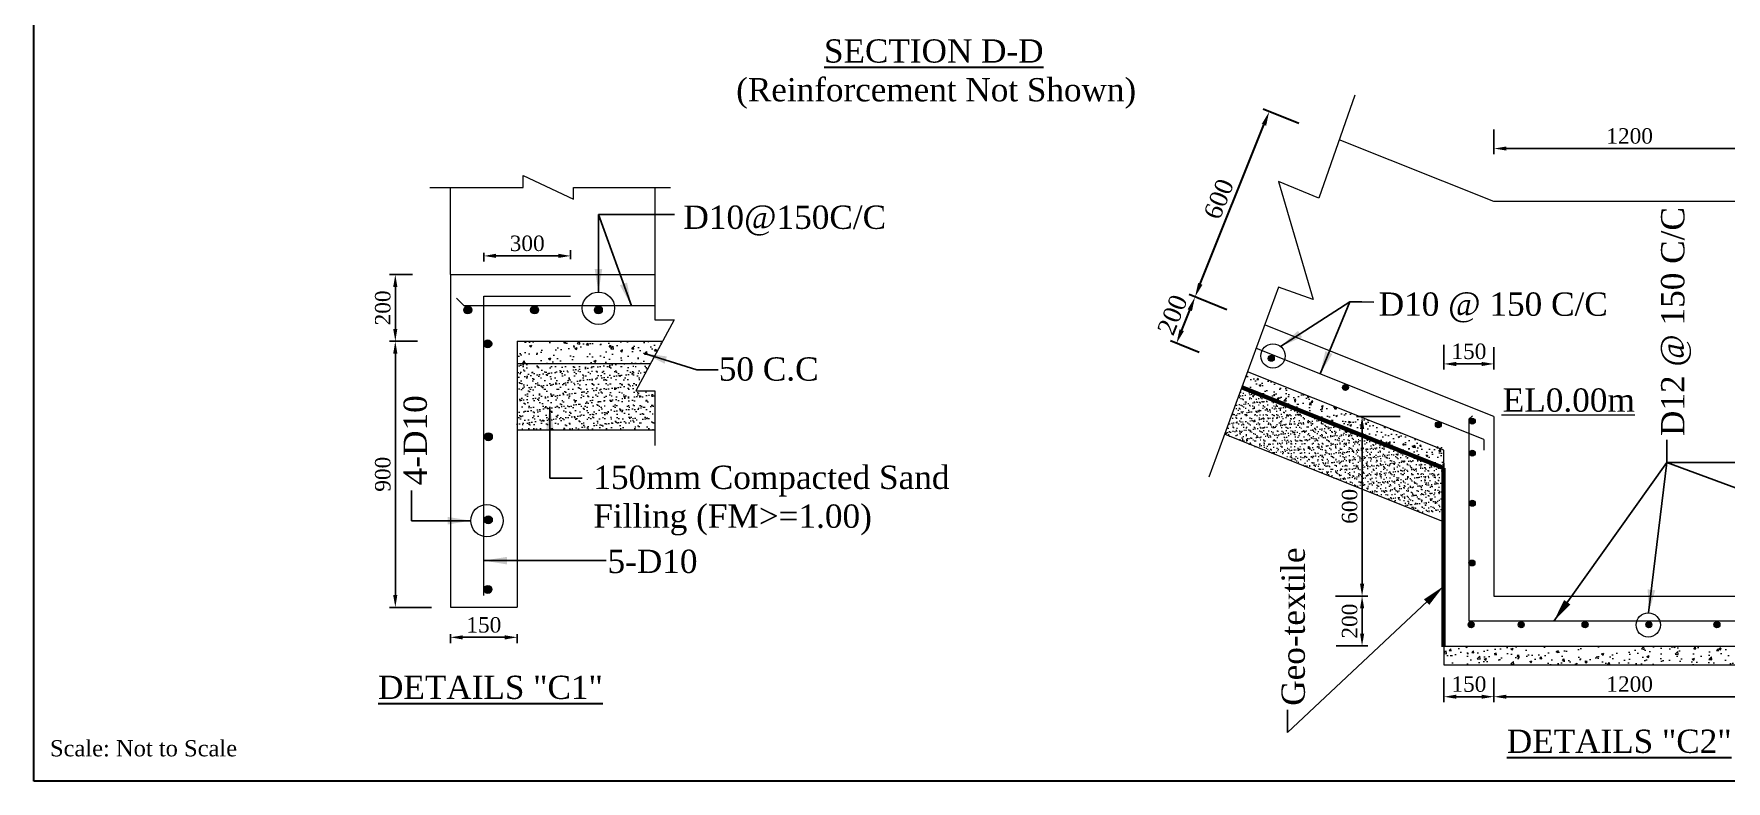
# Model space of a CAD drawing. Header units: metres. Extents: x -1354 to 3686, y -9962 to -7697.
# Drawn here: x 3285.5 to 3395.2, y -7857.5 to -7809 of the extents above; entities that cross this region are included whole.
import ezdxf

# ---------------------------------------------------------------- set-up
doc = ezdxf.new("R2010")
doc.units = ezdxf.units.M
doc.layers.add('Blocks', color=11, linetype='Continuous', lineweight=9)
doc.layers.add('LINE', color=7, linetype='Continuous')
doc.styles.get("Standard").update_dxf_attribs({"font": 'times.ttf'})
doc.dimstyles.get("Standard").update_dxf_attribs({"dimtxt": 0.5, "dimasz": 0.4075, "dimexe": 0.364, "dimexo": 0.219, "dimgap": 0.09, "dimtad": 0, "dimdec": 0, "dimlfac": 1000, "dimzin": 0, "dimdsep": 46, "dimtxsty": 'Standard', "dimcen": 0.09, "dimadec": 0, "dimazin": 0, "dimtfac": 1, "dimtdec": 0, "dimtofl": 0, "dimtmove": 0, "dimatfit": 3, "dimfxl": 1, "dimtolj": 1, "dimtzin": 0, "dimarcsym": 0})
pattern_1 = [(50, (3499.832, -8374.4104), (1.4665866, -0.1283096), [0.1533525, -1.6868775]), (355, (3499.832, -8374.4104), (-0.2837047, 1.538006), [0.122682, -1.349502]), (100.451, (3499.9542, -8374.421), (1.182887, 1.4096893), [0.1303295, -1.4336245]), (46.1842, (3499.832, -8374.0014), (2.182186, -0.338441), [0.230029, -2.530316]), (96.6356, (3500.0138, -8374.0296), (1.911104, 1.991776), [0.195494, -2.150437]), (351.184, (3499.832, -8374.0014), (1.911107, 1.991772), [0.184023, -2.024253]), (21, (3500.0365, -8374.1037), (1.2204998, -0.8232374), [0.1533525, -1.6868775]), (326, (3500.0365, -8374.1037), (0.4975063, 1.482713), [0.122682, -1.349502]), (71.4514, (3500.1382, -8374.1723), (1.7180028, 0.659479), [0.1303295, -1.4336245]), (37.5, (3499.832, -8374.41036), (0.02486326, 0.68066806), [0, -1.3331444, 0, -1.369949, 0, -1.3546137]), (7.5, (3499.832, -8374.41036), (0.5378983, 0.8064536), [0, -0.7810754, 0, -1.3024739, 0, -0.5162867]), (327.5, (3499.37603, -8374.41036), (1.0915043, -0.0461164), [0, -0.511175, 0, -1.594866, 0, -2.1162645]), (317.5, (3499.1716, -8374.4104), (1.1924399, 0.2046833), [0, -0.6645275, 0, -1.0591546, 0, -1.5028545])]
pattern_2 = [(37.5, (3499.832, -8374.41036), (-0.01840036, 0.56282522), [0, -0.443992, 0, -0.49657, 0, -0.4746625]), (7.5, (3499.832, -8374.41036), (0.5169518, 0.8243489), [0, -0.239522, 0, -0.400177, 0, -0.1533525]), (327.5, (3499.4727, -8374.41036), (0.90964123, 0.00165276), [0, -0.14605, 0, -0.52578, 0, -0.686435]), (317.5, (3499.4727, -8374.41036), (0.8780899, 0.2563687), [0, -0.073025, 0, -0.344678, 0, -0.394335])]
pattern_3 = [(50, (3432.9229, -8224.3829), (1.09994, -0.0962322), [0.1150144, -1.265158]), (355, (3432.9229, -8224.3829), (-0.2127786, 1.1535045), [0.0920115, -1.0121265]), (100.451, (3433.0146, -8224.391), (0.8871654, 1.057267), [0.097747, -1.0752184]), (46.1842, (3432.923, -8224.0762), (1.6366397, -0.2538306), [0.1725216, -1.897737]), (96.6356, (3433.0593, -8224.0974), (1.433328, 1.493832), [0.146621, -1.6128276]), (351.184, (3432.923, -8224.0762), (1.43333, 1.493829), [0.138017, -1.51819]), (21, (3433.0763, -8224.1529), (0.9153748, -0.617428), [0.1150144, -1.265158]), (326, (3433.0763, -8224.1529), (0.3731297, 1.112035), [0.0920115, -1.0121265]), (71.4514, (3433.1526, -8224.2044), (1.288502, 0.4946093), [0.097747, -1.0752184]), (37.5, (3432.92294, -8224.38294), (0.01864744, 0.51050105), [0, -0.9998583, 0, -1.02746175, 0, -1.0159603]), (7.5, (3432.92294, -8224.38294), (0.4034237, 0.6048402), [0, -0.58580655, 0, -0.9768554, 0, -0.3872151]), (327.5, (3432.58096, -8224.38294), (0.8186282, -0.0345873), [0, -0.3833813, 0, -1.1961495, 0, -1.5871984]), (317.5, (3432.4276, -8224.3829), (0.8943299, 0.1535124), [0, -0.4983956, 0, -0.794366, 0, -1.1271409])]
pattern_4 = [(37.5, (3432.92294, -8224.38294), (-0.01380027, 0.42211892), [0, -0.332994, 0, -0.3724275, 0, -0.35599687]), (7.5, (3432.92294, -8224.38294), (0.3877138, 0.61826165), [0, -0.1796415, 0, -0.30013275, 0, -0.11501438]), (327.5, (3432.65348, -8224.38294), (0.68223092, 0.00123957), [0, -0.1095375, 0, -0.394335, 0, -0.51482625]), (317.5, (3432.6535, -8224.38294), (0.6585674, 0.1922765), [0, -0.05476875, 0, -0.2585085, 0, -0.29575125])]
pattern_5 = [(50, (3443.5876, -8349.6123), (1.4665866, -0.1283096), [0.1533525, -1.6868775]), (355, (3443.5876, -8349.6123), (-0.2837047, 1.538006), [0.122682, -1.349502]), (100.451, (3443.7098, -8349.623), (1.182887, 1.4096893), [0.1303295, -1.4336245]), (46.1842, (3443.5876, -8349.2034), (2.182186, -0.338441), [0.230029, -2.530316]), (96.6356, (3443.7695, -8349.2316), (1.911104, 1.991776), [0.195494, -2.150437]), (351.184, (3443.5876, -8349.2034), (1.911107, 1.991772), [0.184023, -2.024253]), (21, (3443.7921, -8349.3056), (1.2204998, -0.8232374), [0.1533525, -1.6868775]), (326, (3443.7921, -8349.3056), (0.4975063, 1.482713), [0.122682, -1.349502]), (71.4514, (3443.8938, -8349.3742), (1.7180028, 0.659479), [0.1303295, -1.4336245]), (37.5, (3443.58763, -8349.6123), (0.02486326, 0.68066806), [0, -1.3331444, 0, -1.369949, 0, -1.3546137]), (7.5, (3443.5876, -8349.6123), (0.5378983, 0.8064536), [0, -0.7810754, 0, -1.3024739, 0, -0.5162867]), (327.5, (3443.13166, -8349.6123), (1.0915043, -0.0461164), [0, -0.511175, 0, -1.594866, 0, -2.1162645]), (317.5, (3442.9272, -8349.6123), (1.19244, 0.2046833), [0, -0.6645275, 0, -1.0591546, 0, -1.5028545])]

# ---------------------------------------------------------------- blocks, each defined once
blk = doc.blocks.new('*D819')
at = {"layer": 'Blocks', "color": 0, "lineweight": -2, "ltscale": 0.5}
for p, q in [((3312.53, -7847.93), (3312.53, -7848.5)), ((3313.33, -7848.13), (3316.05, -7848.13)), ((3316.85, -7847.93), (3316.85, -7848.5))]:
    blk.add_line(p, q, dxfattribs=at)
at = {"layer": 'Blocks', "color": 0, "lineweight": -3, "ltscale": 0.5}
for points in [[(3313.33, -7848), (3313.33, -7848.27), (3312.53, -7848.13)], [(3316.05, -7848), (3316.05, -7848.27), (3316.85, -7848.13)]]:
    blk.add_solid(points, dxfattribs=at)
at = {"layer": 'Defpoints', "color": 0, "lineweight": -3, "ltscale": 0.5}
for p in [(3312.53, -7847.72), (3316.85, -7847.72), (3316.85, -7848.13)]:
    blk.add_point(p, dxfattribs=at)
at = {"layer": 'Blocks', "color": 0, "lineweight": 30, "ltscale": 0.5, "insert": (3314.69, -7847.33), "char_height": 1, "attachment_point": 5}
blk.add_mtext('\\A1;150', dxfattribs=at)
blk = doc.blocks.new('*D820')
at = {"layer": 'Blocks', "color": 0, "lineweight": -2, "ltscale": 0.5}
for p, q in [((3310.07, -7824.62), (3308.59, -7824.62)), ((3308.96, -7825.42), (3308.96, -7828.14)), ((3310.4, -7828.94), (3308.59, -7828.94))]:
    blk.add_line(p, q, dxfattribs=at)
at = {"layer": 'Blocks', "color": 0, "lineweight": -3, "ltscale": 0.5}
for points in [[(3308.82, -7825.42), (3309.09, -7825.42), (3308.96, -7824.62)], [(3308.82, -7828.14), (3309.09, -7828.14), (3308.96, -7828.94)]]:
    blk.add_solid(points, dxfattribs=at)
at = {"layer": 'Defpoints', "color": 0, "lineweight": -3, "ltscale": 0.5}
for p in [(3310.29, -7824.62), (3308.96, -7828.94), (3310.62, -7828.94)]:
    blk.add_point(p, dxfattribs=at)
at = {"layer": 'Blocks', "color": 0, "lineweight": 30, "ltscale": 0.5, "insert": (3308.15, -7826.78), "char_height": 1, "attachment_point": 5, "rotation": 90}
blk.add_mtext('\\A1;200', dxfattribs=at)
blk = doc.blocks.new('*D821')
at = {"layer": 'Blocks', "color": 0, "lineweight": -2, "ltscale": 0.5}
for p, q in [((3310.07, -7828.94), (3308.59, -7828.94)), ((3308.96, -7829.74), (3308.96, -7845.39)), ((3311.31, -7846.19), (3308.59, -7846.19))]:
    blk.add_line(p, q, dxfattribs=at)
at = {"layer": 'Blocks', "color": 0, "lineweight": -3, "ltscale": 0.5}
for points in [[(3308.82, -7829.74), (3309.09, -7829.74), (3308.96, -7828.94)], [(3308.82, -7845.39), (3309.09, -7845.39), (3308.96, -7846.19)]]:
    blk.add_solid(points, dxfattribs=at)
at = {"layer": 'Defpoints', "color": 0, "lineweight": -3, "ltscale": 0.5}
for p in [(3310.29, -7828.94), (3308.96, -7846.19), (3311.53, -7846.19)]:
    blk.add_point(p, dxfattribs=at)
at = {"layer": 'Blocks', "color": 0, "lineweight": 30, "ltscale": 0.5, "insert": (3308.15, -7837.56), "char_height": 1, "attachment_point": 5, "rotation": 90}
blk.add_mtext('\\A1;900', dxfattribs=at)
blk = doc.blocks.new('*D822')
at = {"layer": 'Blocks', "color": 0, "lineweight": -2, "ltscale": 0.5}
for p, q in [((3314.69, -7823.21), (3314.69, -7823.77)), ((3315.49, -7823.41), (3319.51, -7823.41)), ((3320.31, -7823.61), (3320.31, -7823.04))]:
    blk.add_line(p, q, dxfattribs=at)
at = {"layer": 'Blocks', "color": 0, "lineweight": -3, "ltscale": 0.5}
for points in [[(3315.49, -7823.27), (3315.49, -7823.54), (3314.69, -7823.41)], [(3319.51, -7823.27), (3319.51, -7823.54), (3320.31, -7823.41)]]:
    blk.add_solid(points, dxfattribs=at)
at = {"layer": 'Defpoints', "color": 0, "lineweight": -3, "ltscale": 0.5}
for p in [(3314.69, -7822.99), (3320.31, -7823.41), (3320.31, -7823.83)]:
    blk.add_point(p, dxfattribs=at)
at = {"layer": 'Blocks', "color": 0, "lineweight": 30, "ltscale": 0.5, "insert": (3317.5, -7822.6), "char_height": 1, "attachment_point": 5}
blk.add_mtext('\\A1;300', dxfattribs=at)
blk = doc.blocks.new('*D849')
at = {"layer": 'Blocks', "color": 0, "lineweight": -2, "ltscale": 0.5}
for p, q in [((3380.11, -7850.74), (3380.11, -7852.34)), ((3396.89, -7851.98), (3380.91, -7851.98)), ((3397.69, -7851.88), (3397.69, -7852.34))]:
    blk.add_line(p, q, dxfattribs=at)
at = {"layer": 'Blocks', "color": 0, "lineweight": -3, "ltscale": 0.5}
for points in [[(3380.91, -7851.85), (3380.91, -7852.11), (3380.11, -7851.98)], [(3396.89, -7851.85), (3396.89, -7852.11), (3397.69, -7851.98)]]:
    blk.add_solid(points, dxfattribs=at)
at = {"layer": 'Defpoints', "color": 0, "lineweight": -3, "ltscale": 0.5}
for p in [(3380.11, -7850.52), (3380.11, -7851.98), (3397.69, -7851.66)]:
    blk.add_point(p, dxfattribs=at)
at = {"layer": 'Blocks', "color": 0, "lineweight": 30, "ltscale": 0.5, "insert": (3388.9, -7851.17), "char_height": 1, "attachment_point": 5}
blk.add_mtext('\\A1;1200', dxfattribs=at)
blk = doc.blocks.new('*D851')
at = {"layer": 'Blocks', "color": 0, "lineweight": -2, "ltscale": 0.5}
for p, q in [((3376.87, -7850.74), (3376.87, -7852.34)), ((3380.11, -7850.9), (3380.11, -7852.34)), ((3379.31, -7851.98), (3377.67, -7851.98))]:
    blk.add_line(p, q, dxfattribs=at)
at = {"layer": 'Blocks', "color": 0, "lineweight": -3, "ltscale": 0.5}
for points in [[(3377.67, -7851.85), (3377.67, -7852.11), (3376.87, -7851.98)], [(3379.31, -7851.85), (3379.31, -7852.11), (3380.11, -7851.98)]]:
    blk.add_solid(points, dxfattribs=at)
at = {"layer": 'Defpoints', "color": 0, "lineweight": -3, "ltscale": 0.5}
for p in [(3376.87, -7850.52), (3380.11, -7850.68), (3376.87, -7851.98)]:
    blk.add_point(p, dxfattribs=at)
at = {"layer": 'Blocks', "color": 0, "lineweight": 30, "ltscale": 0.5, "insert": (3378.49, -7851.17), "char_height": 1, "attachment_point": 5}
blk.add_mtext('\\A1;150', dxfattribs=at)
blk = doc.blocks.new('*D852')
at = {"layer": 'Blocks', "color": 0, "lineweight": -2, "ltscale": 0.5}
for p, q in [((3369.86, -7845.46), (3371.94, -7845.46)), ((3371.57, -7846.26), (3371.57, -7847.89)), ((3369.89, -7848.69), (3371.94, -7848.69))]:
    blk.add_line(p, q, dxfattribs=at)
at = {"layer": 'Blocks', "color": 0, "lineweight": -3, "ltscale": 0.5}
for points in [[(3371.44, -7846.26), (3371.71, -7846.26), (3371.57, -7845.46)], [(3371.44, -7847.89), (3371.71, -7847.89), (3371.57, -7848.69)]]:
    blk.add_solid(points, dxfattribs=at)
at = {"layer": 'Defpoints', "color": 0, "lineweight": -3, "ltscale": 0.5}
for p in [(3369.64, -7845.46), (3369.67, -7848.69), (3371.57, -7848.69)]:
    blk.add_point(p, dxfattribs=at)
at = {"layer": 'Blocks', "color": 0, "lineweight": 30, "ltscale": 0.5, "insert": (3370.77, -7847.08), "char_height": 1, "attachment_point": 5, "rotation": 90}
blk.add_mtext('\\A1;200', dxfattribs=at)
blk = doc.blocks.new('*D853')
at = {"layer": 'Blocks', "color": 0, "lineweight": -2, "ltscale": 0.5}
for p, q in [((3374.04, -7833.82), (3371.21, -7833.82)), ((3371.57, -7834.62), (3371.57, -7844.66)), ((3369.86, -7845.46), (3371.94, -7845.46))]:
    blk.add_line(p, q, dxfattribs=at)
at = {"layer": 'Blocks', "color": 0, "lineweight": -3, "ltscale": 0.5}
for points in [[(3371.44, -7834.62), (3371.71, -7834.62), (3371.57, -7833.82)], [(3371.44, -7844.66), (3371.71, -7844.66), (3371.57, -7845.46)]]:
    blk.add_solid(points, dxfattribs=at)
at = {"layer": 'Defpoints', "color": 0, "lineweight": -3, "ltscale": 0.5}
for p in [(3374.26, -7833.82), (3369.64, -7845.46), (3371.57, -7845.46)]:
    blk.add_point(p, dxfattribs=at)
at = {"layer": 'Blocks', "color": 0, "lineweight": 30, "ltscale": 0.5, "insert": (3370.77, -7839.64), "char_height": 1, "attachment_point": 5, "rotation": 90}
blk.add_mtext('\\A1;600', dxfattribs=at)
blk = doc.blocks.new('*D854')
at = {"layer": 'Blocks', "color": 0, "lineweight": -2, "ltscale": 0.5}
for p, q in [((3380.11, -7815.21), (3380.11, -7816.81)), ((3396.89, -7816.45), (3380.91, -7816.45)), ((3397.69, -7816.36), (3397.69, -7816.81))]:
    blk.add_line(p, q, dxfattribs=at)
at = {"layer": 'Blocks', "color": 0, "lineweight": -3, "ltscale": 0.5}
for points in [[(3380.91, -7816.32), (3380.91, -7816.58), (3380.11, -7816.45)], [(3396.89, -7816.32), (3396.89, -7816.58), (3397.69, -7816.45)]]:
    blk.add_solid(points, dxfattribs=at)
at = {"layer": 'Defpoints', "color": 0, "lineweight": -3, "ltscale": 0.5}
for p in [(3380.11, -7814.99), (3380.11, -7816.45), (3397.69, -7816.14)]:
    blk.add_point(p, dxfattribs=at)
at = {"layer": 'Blocks', "color": 0, "lineweight": 30, "ltscale": 0.5, "insert": (3388.9, -7815.64), "char_height": 1, "attachment_point": 5}
blk.add_mtext('\\A1;1200', dxfattribs=at)
blk = doc.blocks.new('*D856')
at = {"layer": 'Blocks', "color": 0, "lineweight": -2, "ltscale": 0.5}
for p, q in [((3376.87, -7829.17), (3376.87, -7830.78)), ((3380.11, -7829.33), (3380.11, -7830.78)), ((3379.31, -7830.41), (3377.67, -7830.41))]:
    blk.add_line(p, q, dxfattribs=at)
at = {"layer": 'Blocks', "color": 0, "lineweight": -3, "ltscale": 0.5}
for points in [[(3377.67, -7830.28), (3377.67, -7830.55), (3376.87, -7830.41)], [(3379.31, -7830.28), (3379.31, -7830.55), (3380.11, -7830.41)]]:
    blk.add_solid(points, dxfattribs=at)
at = {"layer": 'Defpoints', "color": 0, "lineweight": -3, "ltscale": 0.5}
for p in [(3376.87, -7828.95), (3380.11, -7829.12), (3376.87, -7830.41)]:
    blk.add_point(p, dxfattribs=at)
at = {"layer": 'Blocks', "color": 0, "lineweight": 30, "ltscale": 0.5, "insert": (3378.49, -7829.6), "char_height": 1, "attachment_point": 5}
blk.add_mtext('\\A1;150', dxfattribs=at)
blk = doc.blocks.new('*D868')
at = {"layer": 'Blocks', "color": 0, "lineweight": -2, "ltscale": 0.5}
for p, q in [((3312.53, -7847.93), (3312.53, -7848.5)), ((3313.33, -7848.13), (3316.05, -7848.13)), ((3316.85, -7847.93), (3316.85, -7848.5))]:
    blk.add_line(p, q, dxfattribs=at)
at = {"layer": 'Blocks', "color": 0, "lineweight": -3, "ltscale": 0.5}
for points in [[(3313.33, -7848), (3313.33, -7848.27), (3312.53, -7848.13)], [(3316.05, -7848), (3316.05, -7848.27), (3316.85, -7848.13)]]:
    blk.add_solid(points, dxfattribs=at)
at = {"layer": 'Defpoints', "color": 0, "lineweight": -3, "ltscale": 0.5}
for p in [(3312.53, -7847.72), (3316.85, -7847.72), (3316.85, -7848.13)]:
    blk.add_point(p, dxfattribs=at)
at = {"layer": 'Blocks', "color": 0, "lineweight": 30, "ltscale": 0.5, "insert": (3314.69, -7847.33), "char_height": 1, "attachment_point": 5}
blk.add_mtext('\\A1;150', dxfattribs=at)
blk = doc.blocks.new('*D869')
at = {"layer": 'Blocks', "color": 0, "lineweight": -2, "ltscale": 0.5}
for p, q in [((3310.07, -7824.62), (3308.59, -7824.62)), ((3308.96, -7825.42), (3308.96, -7828.14)), ((3310.4, -7828.94), (3308.59, -7828.94))]:
    blk.add_line(p, q, dxfattribs=at)
at = {"layer": 'Blocks', "color": 0, "lineweight": -3, "ltscale": 0.5}
for points in [[(3308.82, -7825.42), (3309.09, -7825.42), (3308.96, -7824.62)], [(3308.82, -7828.14), (3309.09, -7828.14), (3308.96, -7828.94)]]:
    blk.add_solid(points, dxfattribs=at)
at = {"layer": 'Defpoints', "color": 0, "lineweight": -3, "ltscale": 0.5}
for p in [(3310.29, -7824.62), (3308.96, -7828.94), (3310.62, -7828.94)]:
    blk.add_point(p, dxfattribs=at)
at = {"layer": 'Blocks', "color": 0, "lineweight": 30, "ltscale": 0.5, "insert": (3308.15, -7826.78), "char_height": 1, "attachment_point": 5, "rotation": 90}
blk.add_mtext('\\A1;200', dxfattribs=at)
blk = doc.blocks.new('*D870')
at = {"layer": 'Blocks', "color": 0, "lineweight": -2, "ltscale": 0.5}
for p, q in [((3310.07, -7828.94), (3308.59, -7828.94)), ((3308.96, -7829.74), (3308.96, -7845.39)), ((3311.31, -7846.19), (3308.59, -7846.19))]:
    blk.add_line(p, q, dxfattribs=at)
at = {"layer": 'Blocks', "color": 0, "lineweight": -3, "ltscale": 0.5}
for points in [[(3308.82, -7829.74), (3309.09, -7829.74), (3308.96, -7828.94)], [(3308.82, -7845.39), (3309.09, -7845.39), (3308.96, -7846.19)]]:
    blk.add_solid(points, dxfattribs=at)
at = {"layer": 'Defpoints', "color": 0, "lineweight": -3, "ltscale": 0.5}
for p in [(3310.29, -7828.94), (3308.96, -7846.19), (3311.53, -7846.19)]:
    blk.add_point(p, dxfattribs=at)
at = {"layer": 'Blocks', "color": 0, "lineweight": 30, "ltscale": 0.5, "insert": (3308.15, -7837.56), "char_height": 1, "attachment_point": 5, "rotation": 90}
blk.add_mtext('\\A1;900', dxfattribs=at)
blk = doc.blocks.new('*D871')
at = {"layer": 'Blocks', "color": 0, "lineweight": -2, "ltscale": 0.5}
for p, q in [((3314.69, -7823.21), (3314.69, -7823.77)), ((3315.49, -7823.41), (3319.51, -7823.41)), ((3320.31, -7823.61), (3320.31, -7823.04))]:
    blk.add_line(p, q, dxfattribs=at)
at = {"layer": 'Blocks', "color": 0, "lineweight": -3, "ltscale": 0.5}
for points in [[(3315.49, -7823.27), (3315.49, -7823.54), (3314.69, -7823.41)], [(3319.51, -7823.27), (3319.51, -7823.54), (3320.31, -7823.41)]]:
    blk.add_solid(points, dxfattribs=at)
at = {"layer": 'Defpoints', "color": 0, "lineweight": -3, "ltscale": 0.5}
for p in [(3314.69, -7822.99), (3320.31, -7823.41), (3320.31, -7823.83)]:
    blk.add_point(p, dxfattribs=at)
at = {"layer": 'Blocks', "color": 0, "lineweight": 30, "ltscale": 0.5, "insert": (3317.5, -7822.6), "char_height": 1, "attachment_point": 5}
blk.add_mtext('\\A1;300', dxfattribs=at)
blk = doc.blocks.new('*D894')
at = {"layer": 'Blocks', "color": 0, "lineweight": -2, "ltscale": 0.5}
for p, q in [((3380.11, -7850.74), (3380.11, -7852.34)), ((3396.89, -7851.98), (3380.91, -7851.98)), ((3397.69, -7851.88), (3397.69, -7852.34))]:
    blk.add_line(p, q, dxfattribs=at)
at = {"layer": 'Blocks', "color": 0, "lineweight": -3, "ltscale": 0.5}
for points in [[(3380.91, -7851.85), (3380.91, -7852.11), (3380.11, -7851.98)], [(3396.89, -7851.85), (3396.89, -7852.11), (3397.69, -7851.98)]]:
    blk.add_solid(points, dxfattribs=at)
at = {"layer": 'Defpoints', "color": 0, "lineweight": -3, "ltscale": 0.5}
for p in [(3380.11, -7850.52), (3380.11, -7851.98), (3397.69, -7851.66)]:
    blk.add_point(p, dxfattribs=at)
at = {"layer": 'Blocks', "color": 0, "lineweight": 30, "ltscale": 0.5, "insert": (3388.9, -7851.17), "char_height": 1, "attachment_point": 5}
blk.add_mtext('\\A1;1200', dxfattribs=at)
blk = doc.blocks.new('*D896')
at = {"layer": 'Blocks', "color": 0, "lineweight": -2, "ltscale": 0.5}
for p, q in [((3376.87, -7850.74), (3376.87, -7852.34)), ((3380.11, -7850.9), (3380.11, -7852.34)), ((3379.31, -7851.98), (3377.67, -7851.98))]:
    blk.add_line(p, q, dxfattribs=at)
at = {"layer": 'Blocks', "color": 0, "lineweight": -3, "ltscale": 0.5}
for points in [[(3377.67, -7851.85), (3377.67, -7852.11), (3376.87, -7851.98)], [(3379.31, -7851.85), (3379.31, -7852.11), (3380.11, -7851.98)]]:
    blk.add_solid(points, dxfattribs=at)
at = {"layer": 'Defpoints', "color": 0, "lineweight": -3, "ltscale": 0.5}
for p in [(3376.87, -7850.52), (3380.11, -7850.68), (3376.87, -7851.98)]:
    blk.add_point(p, dxfattribs=at)
at = {"layer": 'Blocks', "color": 0, "lineweight": 30, "ltscale": 0.5, "insert": (3378.49, -7851.17), "char_height": 1, "attachment_point": 5}
blk.add_mtext('\\A1;150', dxfattribs=at)
blk = doc.blocks.new('*D897')
at = {"layer": 'Blocks', "color": 0, "lineweight": -2, "ltscale": 0.5}
for p, q in [((3369.86, -7845.46), (3371.94, -7845.46)), ((3371.57, -7846.26), (3371.57, -7847.89)), ((3369.89, -7848.69), (3371.94, -7848.69))]:
    blk.add_line(p, q, dxfattribs=at)
at = {"layer": 'Blocks', "color": 0, "lineweight": -3, "ltscale": 0.5}
for points in [[(3371.44, -7846.26), (3371.71, -7846.26), (3371.57, -7845.46)], [(3371.44, -7847.89), (3371.71, -7847.89), (3371.57, -7848.69)]]:
    blk.add_solid(points, dxfattribs=at)
at = {"layer": 'Defpoints', "color": 0, "lineweight": -3, "ltscale": 0.5}
for p in [(3369.64, -7845.46), (3369.67, -7848.69), (3371.57, -7848.69)]:
    blk.add_point(p, dxfattribs=at)
at = {"layer": 'Blocks', "color": 0, "lineweight": 30, "ltscale": 0.5, "insert": (3370.77, -7847.08), "char_height": 1, "attachment_point": 5, "rotation": 90}
blk.add_mtext('\\A1;200', dxfattribs=at)
blk = doc.blocks.new('*D898')
at = {"layer": 'Blocks', "color": 0, "lineweight": -2, "ltscale": 0.5}
for p, q in [((3374.04, -7833.82), (3371.21, -7833.82)), ((3371.57, -7834.62), (3371.57, -7844.66)), ((3369.86, -7845.46), (3371.94, -7845.46))]:
    blk.add_line(p, q, dxfattribs=at)
at = {"layer": 'Blocks', "color": 0, "lineweight": -3, "ltscale": 0.5}
for points in [[(3371.44, -7834.62), (3371.71, -7834.62), (3371.57, -7833.82)], [(3371.44, -7844.66), (3371.71, -7844.66), (3371.57, -7845.46)]]:
    blk.add_solid(points, dxfattribs=at)
at = {"layer": 'Defpoints', "color": 0, "lineweight": -3, "ltscale": 0.5}
for p in [(3374.26, -7833.82), (3369.64, -7845.46), (3371.57, -7845.46)]:
    blk.add_point(p, dxfattribs=at)
at = {"layer": 'Blocks', "color": 0, "lineweight": 30, "ltscale": 0.5, "insert": (3370.77, -7839.64), "char_height": 1, "attachment_point": 5, "rotation": 90}
blk.add_mtext('\\A1;600', dxfattribs=at)
blk = doc.blocks.new('*D899')
at = {"layer": 'Blocks', "color": 0, "lineweight": -2, "ltscale": 0.5}
for p, q in [((3380.11, -7815.21), (3380.11, -7816.81)), ((3396.89, -7816.45), (3380.91, -7816.45)), ((3397.69, -7816.36), (3397.69, -7816.81))]:
    blk.add_line(p, q, dxfattribs=at)
at = {"layer": 'Blocks', "color": 0, "lineweight": -3, "ltscale": 0.5}
for points in [[(3380.91, -7816.32), (3380.91, -7816.58), (3380.11, -7816.45)], [(3396.89, -7816.32), (3396.89, -7816.58), (3397.69, -7816.45)]]:
    blk.add_solid(points, dxfattribs=at)
at = {"layer": 'Defpoints', "color": 0, "lineweight": -3, "ltscale": 0.5}
for p in [(3380.11, -7814.99), (3380.11, -7816.45), (3397.69, -7816.14)]:
    blk.add_point(p, dxfattribs=at)
at = {"layer": 'Blocks', "color": 0, "lineweight": 30, "ltscale": 0.5, "insert": (3388.9, -7815.64), "char_height": 1, "attachment_point": 5}
blk.add_mtext('\\A1;1200', dxfattribs=at)
blk = doc.blocks.new('*D901')
at = {"layer": 'Blocks', "color": 0, "lineweight": -2, "ltscale": 0.5}
for p, q in [((3376.87, -7829.17), (3376.87, -7830.78)), ((3380.11, -7829.33), (3380.11, -7830.78)), ((3379.31, -7830.41), (3377.67, -7830.41))]:
    blk.add_line(p, q, dxfattribs=at)
at = {"layer": 'Blocks', "color": 0, "lineweight": -3, "ltscale": 0.5}
for points in [[(3377.67, -7830.28), (3377.67, -7830.55), (3376.87, -7830.41)], [(3379.31, -7830.28), (3379.31, -7830.55), (3380.11, -7830.41)]]:
    blk.add_solid(points, dxfattribs=at)
at = {"layer": 'Defpoints', "color": 0, "lineweight": -3, "ltscale": 0.5}
for p in [(3376.87, -7828.95), (3380.11, -7829.12), (3376.87, -7830.41)]:
    blk.add_point(p, dxfattribs=at)
at = {"layer": 'Blocks', "color": 0, "lineweight": 30, "ltscale": 0.5, "insert": (3378.49, -7829.6), "char_height": 1, "attachment_point": 5}
blk.add_mtext('\\A1;150', dxfattribs=at)

msp = doc.modelspace()

# ---------------------------------------------------------------- hatches: boundary and pattern name
at = {"layer": 'Blocks', "lineweight": 13, "ltscale": 0.05}
for points in [[(3313.394793, -7826.907963, 1), (3313.909148, -7826.907963, 1)], [(3313.394793, -7826.907963, 1), (3313.909148, -7826.907963, 1)], [(3317.720558, -7826.907963, 1), (3318.234912, -7826.907963, 1)], [(3317.720558, -7826.907963, 1), (3318.234912, -7826.907963, 1)], [(3321.850666, -7826.907963, 1), (3322.365021, -7826.907963, 1)], [(3321.850666, -7826.907963, 1), (3322.365021, -7826.907963, 1)], [(3314.690075, -7829.106417, 1), (3315.204429, -7829.106417, 1)], [(3314.690075, -7829.106417, 1), (3315.204429, -7829.106417, 1)], [(3365.88283, -7830.049206, -1), (3365.497064, -7830.049206, -1)], [(3365.88283, -7830.049206, -1), (3365.497064, -7830.049206, -1)], [(3370.68873, -7831.941058, -1), (3370.302964, -7831.941058, -1)], [(3370.68873, -7831.941058, -1), (3370.302964, -7831.941058, -1)], [(3376.702006, -7834.353238, -1), (3376.31624, -7834.353238, -1)], [(3376.702006, -7834.353238, -1), (3376.31624, -7834.353238, -1)], [(3378.900776, -7834.121851, -1), (3378.51501, -7834.121851, -1)], [(3378.900776, -7834.121851, -1), (3378.51501, -7834.121851, -1)], [(3314.726618, -7835.130791, 1), (3315.240973, -7835.130791, 1)], [(3314.726618, -7835.130791, 1), (3315.240973, -7835.130791, 1)], [(3378.900776, -7836.191933, -1), (3378.51501, -7836.191933, -1)], [(3378.900776, -7836.191933, -1), (3378.51501, -7836.191933, -1)], [(3378.900776, -7839.4438, -1), (3378.51501, -7839.4438, -1)], [(3378.900776, -7839.4438, -1), (3378.51501, -7839.4438, -1)], [(3314.726618, -7840.514272, 1), (3315.240973, -7840.514272, 1)], [(3314.726618, -7840.514272, 1), (3315.240973, -7840.514272, 1)], [(3378.880188, -7843.312589, -1), (3378.494421, -7843.312589, -1)], [(3378.880188, -7843.312589, -1), (3378.494421, -7843.312589, -1)], [(3314.69602, -7845.0232, 1), (3315.210374, -7845.0232, 1)], [(3314.69602, -7845.0232, 1), (3315.210374, -7845.0232, 1)], [(3378.825889, -7847.31251, -1), (3378.440123, -7847.31251, -1)], [(3378.825889, -7847.31251, -1), (3378.440123, -7847.31251, -1)], [(3382.072573, -7847.31251, -1), (3381.686807, -7847.31251, -1)], [(3382.072573, -7847.31251, -1), (3381.686807, -7847.31251, -1)], [(3386.205217, -7847.31251, -1), (3385.819451, -7847.31251, -1)], [(3386.205217, -7847.31251, -1), (3385.819451, -7847.31251, -1)], [(3390.338254, -7847.31251, -1), (3389.952488, -7847.31251, -1)], [(3390.338254, -7847.31251, -1), (3389.952488, -7847.31251, -1)], [(3394.747465, -7847.31251, -1), (3394.361699, -7847.31251, -1)], [(3394.747465, -7847.31251, -1), (3394.361699, -7847.31251, -1)]]:
    msp.add_hatch(color=0, dxfattribs=at).paths.add_polyline_path(points)
at = {"layer": 'Blocks', "lineweight": 5, "ltscale": 0.05}
h = msp.add_hatch(dxfattribs=at)
h.set_pattern_fill('AR-CONC', color=0, scale=0.00805, style=0)
h.set_pattern_definition(pattern_1)
h.paths.add_polyline_path([(3326.271333, -7828.935522), (3316.847363, -7828.935522), (3316.847363, -7830.373022), (3325.496349, -7830.373022)])
h = msp.add_hatch(dxfattribs=at)
h.set_pattern_fill('AR-CONC', color=0, scale=0.00805, style=0)
h.set_pattern_definition(pattern_1)
h.paths.add_polyline_path([(3326.271333, -7828.935522), (3316.847363, -7828.935522), (3316.847363, -7830.373022), (3325.496349, -7830.373022)])
h = msp.add_hatch(dxfattribs=at)
h.set_pattern_fill('AR-SAND', color=0, scale=0.0115, style=0)
h.set_pattern_definition(pattern_2)
h.paths.add_polyline_path([(3316.847363, -7830.373022), (3316.847363, -7834.685522), (3325.76064, -7834.685522), (3325.76064, -7832.153383), (3324.536522, -7832.153383), (3325.496349, -7830.373022)])
h = msp.add_hatch(dxfattribs=at)
h.set_pattern_fill('AR-SAND', color=0, scale=0.0115, style=0)
h.set_pattern_definition(pattern_2)
h.paths.add_polyline_path([(3316.847363, -7830.373022), (3316.847363, -7834.685522), (3325.76064, -7834.685522), (3325.76064, -7832.153383), (3324.536522, -7832.153383), (3325.496349, -7830.373022)])
h = msp.add_hatch(dxfattribs=at)
h.set_pattern_fill('AR-CONC', color=0, scale=0.006037, style=0)
h.set_pattern_definition(pattern_3)
h.paths.add_polyline_path([(3364.142426, -7830.913509), (3363.77215, -7831.926575), (3376.044332, -7836.835447), (3376.874843, -7836.835447), (3376.874843, -7835.757322), (3376.25196, -7835.757322)])
h = msp.add_hatch(dxfattribs=at)
h.set_pattern_fill('AR-CONC', color=0, scale=0.006037, style=0)
h.set_pattern_definition(pattern_3)
h.paths.add_polyline_path([(3364.142426, -7830.913509), (3363.77215, -7831.926575), (3376.044332, -7836.835447), (3376.874843, -7836.835447), (3376.874843, -7835.757322), (3376.25196, -7835.757322)])
h = msp.add_hatch(dxfattribs=at)
h.set_pattern_fill('AR-SAND', color=0, scale=0.008625, style=0)
h.set_pattern_definition(pattern_4)
h.paths.add_polyline_path([(3363.77215, -7831.926575), (3362.661324, -7834.965773), (3375.421448, -7840.069822), (3376.874843, -7840.069822), (3376.874843, -7836.835447), (3376.044332, -7836.835447)])
h.paths.add_polyline_path([(3369.772087, -7840.485992), (3369.772087, -7837.497402), (3371.516987, -7837.497402), (3371.516987, -7840.485992)], flags=9)
h = msp.add_hatch(dxfattribs=at)
h.set_pattern_fill('AR-SAND', color=0, scale=0.008625, style=0)
h.set_pattern_definition(pattern_4)
h.paths.add_polyline_path([(3363.77215, -7831.926575), (3362.661324, -7834.965773), (3375.421448, -7840.069822), (3376.874843, -7840.069822), (3376.874843, -7836.835447), (3376.044332, -7836.835447)])
h.paths.add_polyline_path([(3369.772087, -7840.485992), (3369.772087, -7837.497402), (3371.516987, -7837.497402), (3371.516987, -7840.485992)], flags=9)
h = msp.add_hatch(dxfattribs=at)
h.set_pattern_fill('AR-CONC', color=0, scale=0.00805, style=0)
h.set_pattern_definition(pattern_5)
h.paths.add_polyline_path([(3376.874843, -7848.694822), (3376.874843, -7849.911714), (3400.928878, -7849.911714), (3400.928878, -7848.694822)])
h = msp.add_hatch(dxfattribs=at)
h.set_pattern_fill('AR-CONC', color=0, scale=0.00805, style=0)
h.set_pattern_definition(pattern_5)
h.paths.add_polyline_path([(3376.874843, -7848.694822), (3376.874843, -7849.911714), (3400.928878, -7849.911714), (3400.928878, -7848.694822)])

# ---------------------------------------------------------------- linework, layer by layer
at = {"layer": 'Blocks', "color": 0, "lineweight": 30, "ltscale": 0.5}
for p, q in [((3367.472815, -7814.828022), (3365.168385, -7813.90625)), ((3367.472815, -7814.828022), (3365.168385, -7813.90625)), ((3361.093858, -7825.219683), (3365.215366, -7814.915913)), ((3361.093858, -7825.219683), (3365.215366, -7814.915913)), ((3362.819841, -7826.900946), (3360.363518, -7825.918417)), ((3362.819841, -7826.900946), (3360.363518, -7825.918417)), ((3359.892641, -7828.222725), (3360.410499, -7826.92808)), ((3359.892641, -7828.222725), (3360.410499, -7826.92808)), ((3361.01126, -7829.661042), (3359.162302, -7828.921459)), ((3361.01126, -7829.661042), (3359.162302, -7828.921459))]:
    msp.add_line(p, q, dxfattribs=at)
at = {"layer": 'Blocks', "color": 0, "lineweight": 13, "ltscale": 0.05}
for p, q in [((3380.109218, -7819.882583), (3370.095664, -7815.877161)), ((3380.109218, -7819.882583), (3370.095664, -7815.877161)), ((3312.534863, -7824.623022), (3312.534863, -7818.972488)), ((3312.534863, -7824.623022), (3312.534863, -7818.972488)), ((3397.694503, -7819.882583), (3380.109218, -7819.882583)), ((3397.694503, -7819.882583), (3380.109218, -7819.882583)), ((3312.534863, -7824.623022), (3325.76064, -7824.623022)), ((3312.534863, -7824.623022), (3312.534863, -7846.185522)), ((3312.534863, -7824.623022), (3325.76064, -7824.623022)), ((3312.534863, -7824.623022), (3312.534863, -7846.185522)), ((3380.109218, -7833.816697), (3365.253252, -7827.874311)), ((3380.109218, -7833.816697), (3365.253252, -7827.874311)), ((3316.847363, -7828.935522), (3326.271333, -7828.935522)), ((3316.847363, -7828.935522), (3316.847363, -7846.185522)), ((3316.847363, -7828.935522), (3326.271333, -7828.935522)), ((3316.847363, -7828.935522), (3316.847363, -7846.185522)), ((3379.464732, -7835.304094), (3364.696746, -7829.3969)), ((3379.464732, -7835.304094), (3364.696746, -7829.3969)), ((3316.847363, -7830.373022), (3325.496349, -7830.373022)), ((3316.847363, -7830.373022), (3325.496349, -7830.373022)), ((3376.874843, -7836.006476), (3364.142426, -7830.913509)), ((3376.874843, -7836.006476), (3364.142426, -7830.913509)), ((3378.492031, -7833.994749), (3378.726292, -7833.781724)), ((3378.492031, -7833.994749), (3378.726292, -7833.781724)), ((3378.492031, -7833.994749), (3378.492031, -7847.077635)), ((3378.492031, -7833.994749), (3378.492031, -7847.077635)), ((3380.109218, -7833.816697), (3380.109218, -7845.460447)), ((3380.109218, -7833.816697), (3380.109218, -7845.460447)), ((3380.606661, -7833.715473), (3389.228405, -7833.715473)), ((3380.606661, -7833.715473), (3389.228405, -7833.715473)), ((3316.847363, -7834.685522), (3325.76064, -7834.685522)), ((3316.847363, -7834.685522), (3325.76064, -7834.685522)), ((3376.846803, -7840.639964), (3362.661324, -7834.965773)), ((3376.846803, -7840.639964), (3362.661324, -7834.965773)), ((3379.464732, -7835.304094), (3379.464732, -7835.997514)), ((3379.464732, -7835.304094), (3379.464732, -7835.997514)), ((3376.874843, -7836.835447), (3376.874843, -7836.006476)), ((3376.874843, -7836.835447), (3376.874843, -7836.006476)), ((3376.874843, -7836.835447), (3376.874843, -7848.694822)), ((3376.874843, -7836.835447), (3376.874843, -7848.694822)), ((3380.109218, -7845.460447), (3397.694503, -7845.460447)), ((3380.109218, -7845.460447), (3397.694503, -7845.460447)), ((3312.534863, -7846.185522), (3316.847363, -7846.185522)), ((3312.534863, -7846.185522), (3316.847363, -7846.185522)), ((3399.311691, -7847.077635), (3378.492031, -7847.077635)), ((3399.311691, -7847.077635), (3378.492031, -7847.077635)), ((3376.874843, -7848.694822), (3400.928878, -7848.694822)), ((3376.874843, -7848.694822), (3376.874843, -7849.911714)), ((3376.874843, -7848.694822), (3400.928878, -7848.694822)), ((3376.874843, -7848.694822), (3376.874843, -7849.911714)), ((3376.874843, -7849.911714), (3400.928878, -7849.911714)), ((3376.874843, -7849.911714), (3400.928878, -7849.911714))]:
    msp.add_line(p, q, dxfattribs=at)
at = {"layer": 'Blocks', "color": 0, "lineweight": 20, "ltscale": 0.05}
for p, q in [((3313.407557, -7826.634859), (3312.931268, -7826.149714)), ((3313.407557, -7826.634859), (3312.931268, -7826.149714)), ((3325.76064, -7826.634859), (3313.407557, -7826.634859)), ((3325.76064, -7826.634859), (3313.407557, -7826.634859)), ((3314.691113, -7845.410642), (3314.691113, -7826.013407)), ((3314.691113, -7826.013407), (3320.31182, -7826.013407)), ((3314.691113, -7845.410642), (3314.691113, -7826.013407)), ((3314.691113, -7826.013407), (3320.31182, -7826.013407))]:
    msp.add_line(p, q, dxfattribs=at)
at = {"layer": 'Blocks', "color": 0, "lineweight": 60, "ltscale": 0.05}
for p, q in [((3376.874843, -7837.167652), (3363.77215, -7831.926575)), ((3376.874843, -7837.167652), (3363.77215, -7831.926575)), ((3376.846803, -7837.156436), (3376.846803, -7848.747329)), ((3376.846803, -7837.156436), (3376.846803, -7848.747329))]:
    msp.add_line(p, q, dxfattribs=at)
at = {"layer": 'Blocks', "color": 0, "lineweight": 13, "ltscale": 0.05}
for points in [[(3371.107544, -7813.001409), (3368.763474, -7819.663227), (3366.148607, -7818.583006), (3368.402848, -7826.234914), (3366.148607, -7825.424635), (3361.640781, -7837.757956)], [(3371.107544, -7813.001409), (3368.763474, -7819.663227), (3366.148607, -7818.583006), (3368.402848, -7826.234914), (3366.148607, -7825.424635), (3361.640781, -7837.757956)], [(3311.202012, -7818.972488), (3317.230456, -7818.972488), (3317.230456, -7818.196411), (3320.507651, -7819.732072), (3320.507651, -7818.972488), (3326.77896, -7818.972488)], [(3311.202012, -7818.972488), (3317.230456, -7818.972488), (3317.230456, -7818.196411), (3320.507651, -7819.732072), (3320.507651, -7818.972488), (3326.77896, -7818.972488)], [(3325.76064, -7818.972488), (3325.76064, -7827.559666), (3327.013083, -7827.559666), (3324.536522, -7832.153383), (3325.76064, -7832.153383), (3325.76064, -7835.697215)], [(3325.76064, -7818.972488), (3325.76064, -7827.559666), (3327.013083, -7827.559666), (3324.536522, -7832.153383), (3325.76064, -7832.153383), (3325.76064, -7835.697215)]]:
    msp.add_lwpolyline(points, dxfattribs=at)
for centre, radius in [((3313.651971, -7826.907963), 0.257177), ((3313.651971, -7826.907963), 0.257177), ((3317.977735, -7826.907963), 0.257177), ((3317.977735, -7826.907963), 0.257177), ((3322.115261, -7826.797114), 1.04801), ((3322.115261, -7826.797114), 1.04801), ((3322.107843, -7826.907963), 0.257177), ((3322.107843, -7826.907963), 0.257177), ((3314.947252, -7829.106417), 0.257177), ((3314.947252, -7829.106417), 0.257177), ((3365.799047, -7829.890143), 0.786008), ((3365.799047, -7829.890143), 0.786008), ((3365.689947, -7830.049206), 0.192883), ((3365.689947, -7830.049206), 0.192883), ((3370.495847, -7831.941058), 0.192883), ((3370.495847, -7831.941058), 0.192883), ((3376.509123, -7834.353238), 0.192883), ((3376.509123, -7834.353238), 0.192883), ((3378.707893, -7834.121851), 0.192883), ((3378.707893, -7834.121851), 0.192883), ((3314.983795, -7835.130791), 0.257177), ((3314.983795, -7835.130791), 0.257177), ((3378.707893, -7836.191933), 0.192883), ((3378.707893, -7836.191933), 0.192883), ((3314.894499, -7840.570682), 1.04801), ((3314.894499, -7840.570682), 1.04801), ((3378.707893, -7839.4438), 0.192883), ((3378.707893, -7839.4438), 0.192883), ((3314.983795, -7840.514272), 0.257177), ((3314.983795, -7840.514272), 0.257177), ((3378.687304, -7843.312589), 0.192883), ((3378.687304, -7843.312589), 0.192883), ((3314.953197, -7845.0232), 0.257177), ((3314.953197, -7845.0232), 0.257177), ((3390.104594, -7847.326037), 0.786008), ((3390.104594, -7847.326037), 0.786008), ((3378.633006, -7847.31251), 0.192883), ((3378.633006, -7847.31251), 0.192883), ((3381.87969, -7847.31251), 0.192883), ((3381.87969, -7847.31251), 0.192883), ((3386.012334, -7847.31251), 0.192883), ((3386.012334, -7847.31251), 0.192883), ((3390.145371, -7847.31251), 0.192883), ((3390.145371, -7847.31251), 0.192883), ((3394.554582, -7847.31251), 0.192883), ((3394.554582, -7847.31251), 0.192883)]:
    msp.add_circle(centre, radius, dxfattribs=at)
at = {"layer": 'Blocks', "color": 0, "lineweight": 13, "ltscale": 0.5}
for points in [[(3365.073, -7814.858966), (3365.357733, -7814.972859), (3365.557046, -7814.061714)], [(3365.073, -7814.858966), (3365.357733, -7814.972859), (3365.557046, -7814.061714)], [(3360.951492, -7825.162736), (3361.236225, -7825.276629), (3360.752179, -7826.073881)], [(3360.951492, -7825.162736), (3361.236225, -7825.276629), (3360.752179, -7826.073881)], [(3360.268133, -7826.871133), (3360.552866, -7826.985026), (3360.752179, -7826.073881)], [(3360.268133, -7826.871133), (3360.552866, -7826.985026), (3360.752179, -7826.073881)], [(3359.750275, -7828.165778), (3360.035008, -7828.279671), (3359.550962, -7829.076923)], [(3359.750275, -7828.165778), (3360.035008, -7828.279671), (3359.550962, -7829.076923)]]:
    msp.add_solid(points, dxfattribs=at)
at = {"layer": 'LINE', "color": 1, "linetype": 'ByBlock', "lineweight": 30, "ltscale": 0.5}
msp.add_lwpolyline([(3285.547349, -7857.454332), (3285.547349, -7721.853816), (3477.305655, -7721.853816), (3477.305655, -7857.454332), (3285.547349, -7857.454332)], close=True, dxfattribs=at)
msp.add_lwpolyline([(3285.547349, -7857.454332), (3285.547349, -7721.853816), (3477.305655, -7721.853816), (3477.305655, -7857.454332), (3285.547349, -7857.454332)], close=True, dxfattribs=at)

# ---------------------------------------------------------------- texts
at = {"color": 0, "linetype": 'ByBlock', "lineweight": 30, "ltscale": 0.5, "attachment_point": 1}
for s, insert, char_height, width in [('          {\\LSECTION D-D\\P}(Reinforcement Not Shown)', (3331.035244, -7809.37299), 1.50622592, 66.12756405), ('          {\\LSECTION D-D\\P}(Reinforcement Not Shown)', (3331.035244, -7809.37299), 1.50622592, 66.12756405), ('D10@150C/C', (3327.617475, -7820.14636), 1.5104099, 91.1268782), ('D10@150C/C', (3327.617475, -7820.14636), 1.5104099, 91.1268782), ('D10 @ 150 C/C', (3372.647905, -7825.778406), 1.51040988, 91.1268782), ('D10 @ 150 C/C', (3372.647905, -7825.778406), 1.51040988, 91.1268782), ('50 C.C', (3329.906842, -7829.983336), 1.5104099, 91.1268782), ('50 C.C', (3329.906842, -7829.983336), 1.5104099, 91.1268782), ('EL0.00m', (3380.683314, -7831.997381), 1.5104099, 91.1268782), ('150mm Compacted Sand\\PFilling (FM>=1.00)', (3321.784931, -7837.003057), 1.51040988, 91.1268782), ('150mm Compacted Sand\\PFilling (FM>=1.00)', (3321.784931, -7837.003057), 1.51040988, 91.1268782), ('5-D10', (3322.702539, -7842.451533), 1.5104099, 91.1268782), ('5-D10', (3322.702539, -7842.451533), 1.5104099, 91.1268782), ('{\\LDETAILS "C1"}', (3307.840643, -7850.617802), 1.50622592, 66.12756405), ('{\\LDETAILS "C1"}', (3307.840643, -7850.617802), 1.50622592, 66.12756405), ('{\\LDETAILS "C2"}', (3380.949208, -7854.113289), 1.50622592, 66.12756405), ('{\\LDETAILS "C2"}', (3380.949208, -7854.113289), 1.50622592, 66.12756405)]:
    msp.add_mtext(s, dxfattribs=dict(at, insert=insert, char_height=char_height, width=width))
at = {"color": 0, "linetype": 'ByBlock', "lineweight": 30, "ltscale": 0.5, "width": 91.1268782, "attachment_point": 1, "rotation": 90}
for s, insert, char_height in [('D12 @ 150 C/C', (3390.935034, -7835.085822), 1.51040988), ('D12 @ 150 C/C', (3390.935034, -7835.085822), 1.51040988), ('4-D10', (3309.490617, -7838.272633), 1.5104099), ('4-D10', (3309.490617, -7838.272633), 1.5104099), ('Geo-textile', (3366.355009, -7852.566408), 1.51040988), ('Geo-textile', (3366.355009, -7852.566408), 1.51040988)]:
    msp.add_mtext(s, dxfattribs=dict(at, insert=insert, char_height=char_height))
at = {"layer": 'Blocks', "color": 0, "lineweight": 30, "ltscale": 0.5, "char_height": 1.15, "attachment_point": 5, "rotation": 68.19859051}
for s, insert in [('\\A1;600', (3362.291176, -7819.722423)), ('\\A1;600', (3362.291176, -7819.722423)), ('\\A1;200', (3359.288134, -7827.230028)), ('\\A1;200', (3359.288134, -7827.230028))]:
    msp.add_mtext(s, dxfattribs=dict(at, insert=insert))
at = {"layer": 'LINE', "color": 7, "linetype": 'ByBlock', "lineweight": 30, "ltscale": 0.5, "insert": (3286.591126, -7854.795295), "char_height": 1.05079669, "width": 22.07094927, "attachment_point": 1}
msp.add_mtext('Scale: Not to Scale', dxfattribs=at)
msp.add_mtext('Scale: Not to Scale', dxfattribs=at)

# ---------------------------------------------------------------- dimensions: what is measured, and where the dimension line sits
at = {"layer": 'Blocks', "color": 0, "lineweight": 30, "ltscale": 0.5}
for base, p1, p2, text, picture, middle in [((3380.109218, -7816.450416), (3397.694503, -7816.136466), (3380.109218, -7814.988774), '1200', '*D854', (3388.901861, -7816.450416)), ((3380.109218, -7816.450416), (3397.694503, -7816.136466), (3380.109218, -7814.988774), '1200', '*D899', (3388.901861, -7816.450416)), ((3376.874843, -7830.412993), (3380.109218, -7829.115505), (3376.874843, -7828.951351), '150', '*D856', (3378.492031, -7830.412993)), ((3376.874843, -7830.412993), (3380.109218, -7829.115505), (3376.874843, -7828.951351), '150', '*D901', (3378.492031, -7830.412993)), ((3376.874843, -7851.978717), (3380.109218, -7850.68123), (3376.874843, -7850.517075), '150', '*D851', (3378.492031, -7851.978717)), ((3376.874843, -7851.978717), (3380.109218, -7850.68123), (3376.874843, -7850.517075), '150', '*D896', (3378.492031, -7851.978717)), ((3380.109218, -7851.978717), (3397.694503, -7851.664767), (3380.109218, -7850.517075), '1200', '*D849', (3388.901861, -7851.978717)), ((3380.109218, -7851.978717), (3397.694503, -7851.664767), (3380.109218, -7850.517075), '1200', '*D894', (3388.901861, -7851.978717))]:
    dim = msp.add_linear_dim(base=base, p1=p1, p2=p2, angle=180, text=text, dimstyle='Standard', override={"dimtxt": 1, "dimasz": 0.8, "dimgap": 0.3, "dimtad": 1, "dimdec": 2, "dimlfac": 1, "dimpost": ' m', "dimtdec": 2, "dimfxl": 0.12}, dxfattribs=at)
    dim.commit()
    dim.dimension.update_dxf_attribs({"geometry": picture, "text_midpoint": middle, "dimtype": 160})
for base, p1, p2, text, picture, middle in [((3320.31182, -7823.407233), (3314.691113, -7822.988633), (3320.31182, -7823.825833), '300', '*D822', (3317.501466, -7823.407233)), ((3320.31182, -7823.407233), (3314.691113, -7822.988633), (3320.31182, -7823.825833), '300', '*D871', (3317.501466, -7823.407233)), ((3316.847363, -7848.134378), (3312.534863, -7847.715778), (3316.847363, -7847.715778), '150', '*D819', (3314.691113, -7848.134378)), ((3316.847363, -7848.134378), (3312.534863, -7847.715778), (3316.847363, -7847.715778), '150', '*D868', (3314.691113, -7848.134378))]:
    dim = msp.add_linear_dim(base=base, p1=p1, p2=p2, text=text, dimstyle='Standard', override={"dimtxt": 1, "dimasz": 0.8, "dimgap": 0.3, "dimtad": 1, "dimdec": 2, "dimlfac": 1, "dimpost": ' m', "dimtdec": 2, "dimfxl": 0.12}, dxfattribs=at)
    dim.commit()
    dim.dimension.update_dxf_attribs({"geometry": picture, "text_midpoint": middle, "dimtype": 160})
for base, p1, p2, text, picture, middle in [((3308.955577, -7828.935522), (3310.290073, -7824.623022), (3310.623611, -7828.935522), '200', '*D820', (3308.146925, -7826.779272)), ((3308.955577, -7828.935522), (3310.290073, -7824.623022), (3310.623611, -7828.935522), '200', '*D869', (3308.146925, -7826.779272)), ((3308.955577, -7846.185522), (3310.290073, -7828.935522), (3311.532001, -7846.185522), '900', '*D821', (3308.145483, -7837.560522)), ((3308.955577, -7846.185522), (3310.290073, -7828.935522), (3311.532001, -7846.185522), '900', '*D870', (3308.145483, -7837.560522)), ((3371.574487, -7845.460447), (3374.262281, -7833.816697), (3369.642169, -7845.460447), '600', '*D853', (3370.765835, -7839.638572)), ((3371.574487, -7845.460447), (3374.262281, -7833.816697), (3369.642169, -7845.460447), '600', '*D898', (3370.765835, -7839.638572)), ((3371.574487, -7848.694822), (3369.642169, -7845.460447), (3369.671299, -7848.694822), '200', '*D852', (3370.765835, -7847.077635)), ((3371.574487, -7848.694822), (3369.642169, -7845.460447), (3369.671299, -7848.694822), '200', '*D897', (3370.765835, -7847.077635))]:
    dim = msp.add_linear_dim(base=base, p1=p1, p2=p2, angle=90, text=text, dimstyle='Standard', override={"dimtxt": 1, "dimasz": 0.8, "dimgap": 0.3, "dimtad": 1, "dimdec": 2, "dimlfac": 1, "dimpost": ' m', "dimtdec": 2, "dimfxl": 0.12}, dxfattribs=at)
    dim.commit()
    dim.dimension.update_dxf_attribs({"geometry": picture, "text_midpoint": middle})

# ---------------------------------------------------------------- leaders
for points in [[(3322.115261, -7825.749103), (3322.115261, -7820.731841), (3327.049022, -7820.731841)], [(3322.115261, -7825.749103), (3322.115261, -7820.731841), (3327.049022, -7820.731841)], [(3324.246797, -7826.634859), (3322.115261, -7820.731841), (3323.683259, -7820.731841)], [(3324.246797, -7826.634859), (3322.115261, -7820.731841), (3323.683259, -7820.731841)], [(3366.294076, -7829.279606), (3370.774664, -7826.394738), (3371.556839, -7826.39635)], [(3366.294076, -7829.279606), (3370.774664, -7826.394738), (3371.556839, -7826.39635)], [(3368.850471, -7831.05839), (3370.774664, -7826.394738), (3372.339014, -7826.397961)], [(3368.850471, -7831.05839), (3370.774664, -7826.394738), (3372.339014, -7826.397961)], [(3325.038513, -7829.714883), (3328.496152, -7830.791439), (3329.866619, -7830.791439)], [(3325.038513, -7829.714883), (3328.496152, -7830.791439), (3329.866619, -7830.791439)], [(3318.973526, -7833.201091), (3318.973526, -7837.811161), (3321.059474, -7837.811161)], [(3318.973526, -7833.201091), (3318.973526, -7837.811161), (3321.059474, -7837.811161)], [(3390.132115, -7846.540512), (3391.319244, -7836.809358), (3391.319244, -7835.600036)], [(3390.132115, -7846.540512), (3391.319244, -7836.809358), (3391.319244, -7835.600036)], [(3398.357202, -7836.809358), (3391.319244, -7836.809358), (3391.319244, -7835.341095)], [(3398.357202, -7836.809358), (3391.319244, -7836.809358), (3391.319244, -7835.341095)], [(3383.987498, -7847.077635), (3391.319244, -7836.809358), (3391.319244, -7835.784804)], [(3383.987498, -7847.077635), (3391.319244, -7836.809358), (3391.319244, -7835.784804)], [(3399.311691, -7839.751701), (3391.319244, -7836.809358), (3391.319244, -7836.075226)], [(3399.311691, -7839.751701), (3391.319244, -7836.809358), (3391.319244, -7836.075226)], [(3313.846489, -7840.570682), (3310.002897, -7840.570682), (3310.002897, -7838.612998)], [(3313.846489, -7840.570682), (3310.002897, -7840.570682), (3310.002897, -7838.612998)], [(3314.691113, -7843.159526), (3320.40449, -7843.159526), (3322.618778, -7843.159526)], [(3314.691113, -7843.159526), (3320.40449, -7843.159526), (3322.618778, -7843.159526)], [(3376.846803, -7844.823801), (3366.739219, -7854.289944), (3366.739219, -7852.821681)], [(3376.846803, -7844.823801), (3366.739219, -7854.289944), (3366.739219, -7852.821681)]]:
    msp.add_leader(points, dimstyle='Standard', override={"dimtxt": 1.5, "dimasz": 1.5, "dimdec": 2, "dimlfac": 1, "dimpost": ' m', "dimtdec": 2, "dimfxl": 0.12}, dxfattribs=at)

doc.saveas('drawing.dxf')
